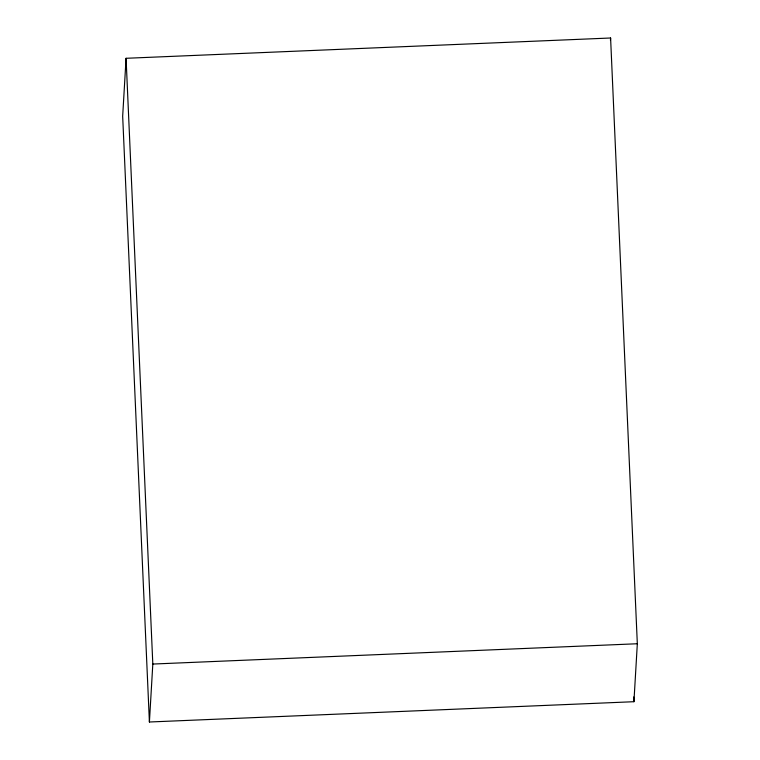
<?xml version="1.0" encoding="UTF-8"?>
<svg xmlns="http://www.w3.org/2000/svg" width="760" height="760" viewBox="0 0 760 760"><rect width="100%" height="100%" fill="white"/><g stroke="black" fill="none" stroke-linecap="round" stroke-linejoin="round"><path stroke-width="1.14" d="M126.075 58.292L122.673 116.251L149.406 722L633.925 701.708L637.327 643.748L610.593 38L126.075 58.292L152.817 664.05L149.406 722M610.451 40.365L610.593 38M152.817 664.05L637.327 643.748M633.707 696.958L633.925 701.708"/></g></svg>
